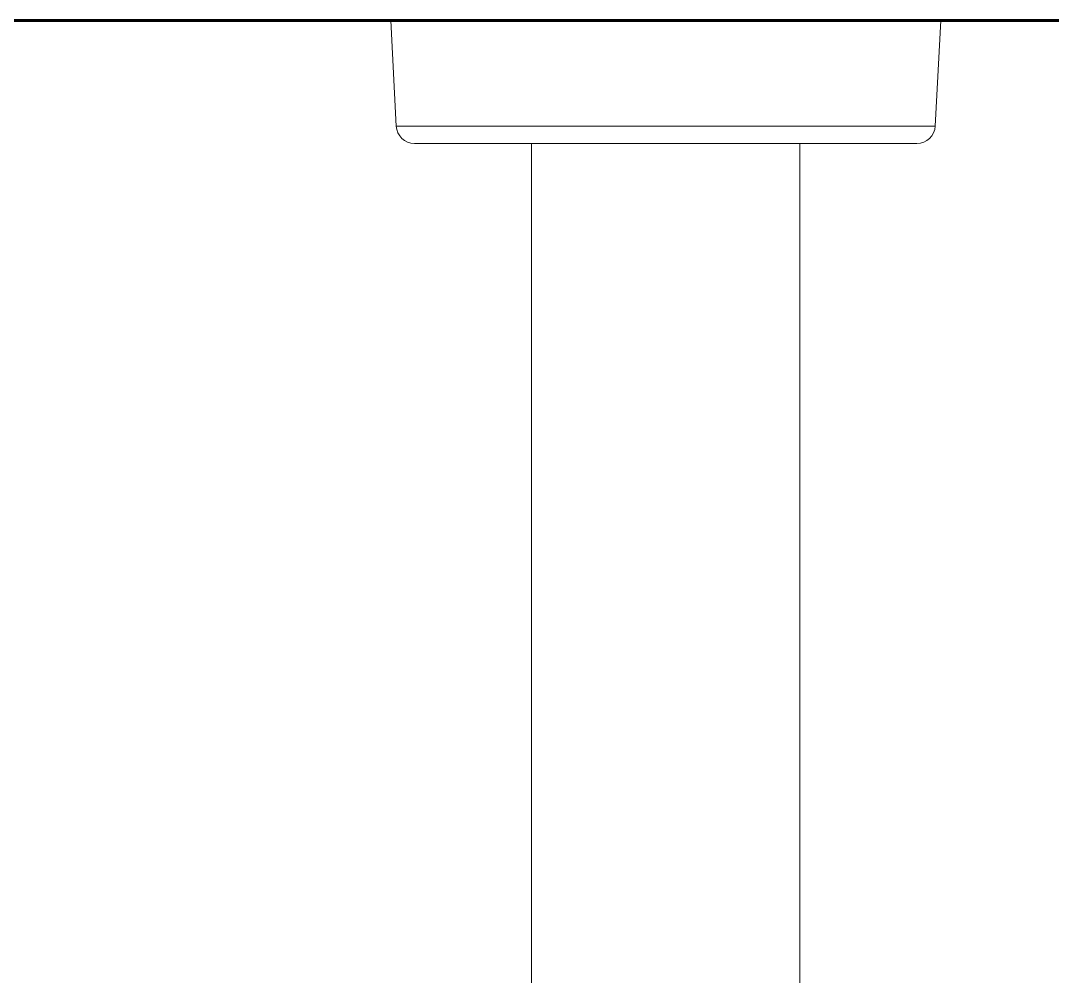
# Model space of a CAD drawing. Header units: metres. Extents: x 78 to 178, y -74 to 157.
# Drawn here: x 118.0334 to 118.1688, y 26.5805 to 26.706 of the extents above; entities that cross this region are included whole.
import ezdxf

# ---------------------------------------------------------------- set-up
doc = ezdxf.new("R2010")
doc.units = ezdxf.units.M
doc.layers.add('envolvente', color=164, linetype='Continuous', lineweight=60)
doc.layers.add('mobiliario', color=252, linetype='Continuous', lineweight=9)

# ---------------------------------------------------------------- blocks, each defined once
blk = doc.blocks.new('110-32-planta')
at = {"layer": 'mobiliario'}
for p, q in [((7.66430915753795, 4.263614385726363), (7.592117157537947, 4.263614385726363)), ((7.592843194278934, 4.24976077943138), (7.592117157537947, 4.263614385726363)), ((7.663583120796964, 4.24976077943138), (7.66430915753795, 4.263614385726363)), ((7.663583120796964, 4.24976077943138), (7.592843194278934, 4.24976077943138)), ((7.595239905162344, 4.247486385726364), (7.661186409913554, 4.247486385726364)), ((7.610613157537947, 4.122814385726368), (7.610613157537947, 4.247486385726364)), ((7.645813157537951, 4.122814385726368), (7.645813157537951, 4.247486385726364))]:
    blk.add_line(p, q, dxfattribs=at)
for centre, start, end in [((7.595239905162344, 4.249886385726366), 182.9999999999997, 270), ((7.661186409913554, 4.249886385726366), 270, 357.0000000000003)]:
    blk.add_arc(centre, 0.0024, start, end, dxfattribs=at)

msp = doc.modelspace()

# ---------------------------------------------------------------- linework, layer by layer
at = {"layer": 'envolvente'}
msp.add_line((121.3578438833167, 26.70600934452671), (117.6578438833169, 26.70600934452671), dxfattribs=at)

# ---------------------------------------------------------------- block references
at = {"xscale": -1}
msp.add_blockref('110-32-planta', (125.7462945111577, 22.44239495879958), dxfattribs=at)

doc.saveas('drawing.dxf')
